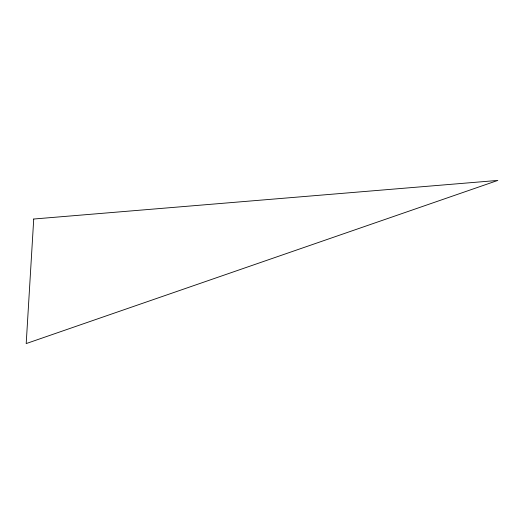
<?xml version="1.0" encoding="UTF-8"?>
<svg xmlns="http://www.w3.org/2000/svg" width="524" height="524" viewBox="0 0 524 524"><rect width="100%" height="100%" fill="white"/><g stroke="black" fill="none" stroke-linecap="round" stroke-linejoin="round"><path stroke-width="0.79" d="M33.726 219.019L26.2 343.574L497.8 180.426L33.726 219.019"/></g></svg>
